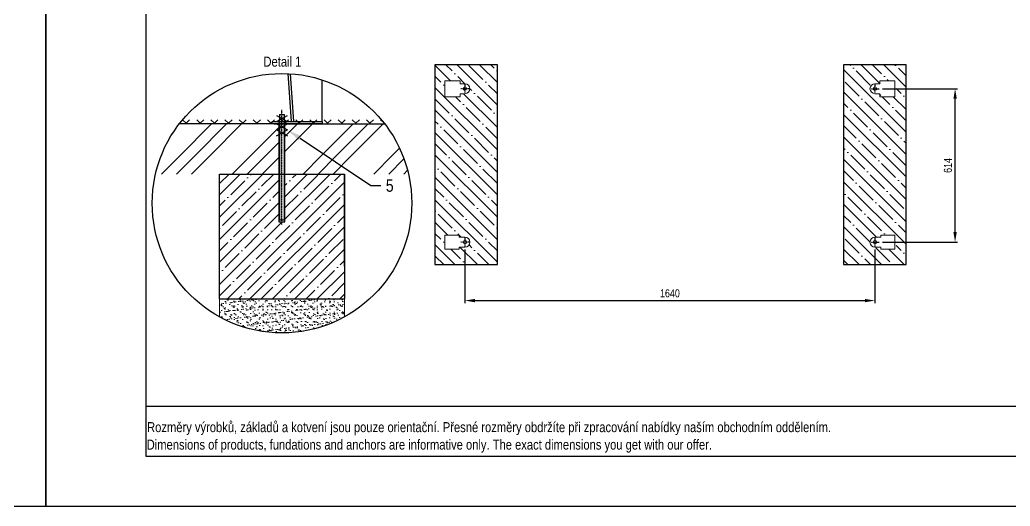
# Model space of a CAD drawing. Header units: millimetres. Extents: x 5064 to 16944, y 3085 to 7285.
# Drawn here: x 10901 to 14862, y 3085 to 5032 of the extents above; entities that cross this region are included whole.
import ezdxf
from ezdxf import colors
from ezdxf.entities.mleader import LeaderData, LeaderLine
from ezdxf.lldxf.tags import DXFTag
from ezdxf.math import Vec2, Vec3

# ---------------------------------------------------------------- set-up
doc = ezdxf.new("R2010")
doc.units = ezdxf.units.MM
doc.header["$LTSCALE"] = 0.3
doc.linetypes.add('DashDot', pattern=[15, 9, -3, 0, -3])
doc.layers.add('Nekreslit', color=6, linetype='Continuous', plot=False)
doc.layers.add('SRAFY', color=251, linetype='Continuous', lineweight=13)
doc.styles.add('SEACAD_Arial', font='arial.ttf', dxfattribs={"width": 0.8})
tags = doc.linetypes.add('HIDDEN2', pattern=[4.7625, 3.175, -1.5875]).pattern_tags.tags
tags[6:7] = [DXFTag(74, 4), DXFTag(75, 0), DXFTag(340, '0'), DXFTag(46, 0.0), DXFTag(50, 0.0), DXFTag(44, 0.0), DXFTag(45, 0.0)]
tags[4:5] = [DXFTag(74, 4), DXFTag(75, 0), DXFTag(340, '0'), DXFTag(46, 0.0), DXFTag(50, 0.0), DXFTag(44, 0.0), DXFTag(45, 0.0)]
doc.dimstyles.new('ISO-25', dxfattribs={"dimtxt": 1.6, "dimasz": 2, "dimexe": 0.5, "dimexo": 1.5, "dimtad": 1, "dimdec": 0, "dimtxsty": 'SEACAD_Arial', "dimcen": 2, "dimadec": 0, "dimazin": 0, "dimtfac": 1, "dimtdec": 0, "dimtmove": 0, "dimatfit": 3, "dimfxl": 1, "dimarcsym": 0})
pattern_1 = [(135, (-10.02, 0), (-44.90128, -44.90128), []), (135, (-10.02, 44.9), (-44.90128, -44.90128), [79.375, -15.875, 0, -15.875])]

# ---------------------------------------------------------------- blocks, each defined once
blk = doc.blocks.new('*D153')
at = {"color": 0, "lineweight": -2, "transparency": 16777216}
for p, q in [((12680.9, 4112), (12680.9, 3898.2)), ((14320.9, 4112), (14320.9, 3898.2)), ((12720.9, 3908.2), (14280.9, 3908.2))]:
    blk.add_line(p, q, dxfattribs=at)
at = {"color": 0, "transparency": 16777216}
for points in [[(12720.9, 3914.8), (12720.9, 3901.5), (12680.9, 3908.2)], [(14280.9, 3914.8), (14280.9, 3901.5), (14320.9, 3908.2)]]:
    blk.add_solid(points, dxfattribs=at)
at = {"layer": 'Defpoints', "color": 0, "transparency": 16777216}
for p in [(12680.9, 4142), (14320.9, 4142), (14320.9, 3908.2)]:
    blk.add_point(p, dxfattribs=at)
at = {"color": 0, "transparency": 16777216, "insert": (13500.9, 3937), "char_height": 32, "attachment_point": 5, "style": 'SEACAD_Arial'}
blk.add_mtext('1640', dxfattribs=at)
blk = doc.blocks.new('*D154')
at = {"color": 0, "lineweight": -2, "transparency": 16777216}
for p, q in [((14350.9, 4756), (14651.4, 4756)), ((14641.4, 4182), (14641.4, 4716)), ((14350.9, 4142), (14651.4, 4142))]:
    blk.add_line(p, q, dxfattribs=at)
at = {"color": 0, "transparency": 16777216}
for points in [[(14634.7, 4716), (14648.1, 4716), (14641.4, 4756)], [(14634.7, 4182), (14648.1, 4182), (14641.4, 4142)]]:
    blk.add_solid(points, dxfattribs=at)
at = {"layer": 'Defpoints', "color": 0, "transparency": 16777216}
for p in [(14320.9, 4756), (14641.4, 4756), (14320.9, 4142)]:
    blk.add_point(p, dxfattribs=at)
at = {"color": 0, "transparency": 16777216, "insert": (14612.6, 4449), "char_height": 32, "attachment_point": 5, "rotation": 90, "style": 'SEACAD_Arial'}
blk.add_mtext('614', dxfattribs=at)

msp = doc.modelspace()

# ---------------------------------------------------------------- hatches: boundary and pattern name
at = {"layer": 'SRAFY', "lineweight": 15}
h = msp.add_hatch(dxfattribs=at)
h.set_pattern_fill('ANSI35', color=256, scale=10, angle=90)
h.set_pattern_definition(pattern_1)
h.paths.add_polyline_path([(12810.97, 4852.04), (12560.97, 4852.04), (12560.97, 4052.04), (12810.97, 4052.04)])
edge = h.paths.add_edge_path(flags=16)
edge.add_line((12680.94, 4736.04), (12661.94, 4736.04))
edge.add_line((12661.94, 4736.04), (12661.94, 4724.04))
edge.add_line((12661.94, 4724.04), (12600.94, 4724.04))
edge.add_line((12600.94, 4724.04), (12600.94, 4788.04))
edge.add_line((12600.94, 4788.04), (12661.94, 4788.04))
edge.add_line((12661.94, 4788.04), (12661.94, 4776.04))
edge.add_line((12661.94, 4776.04), (12680.94, 4776.04))
edge.add_arc((12680.94, 4756.04), 20, -90, 90, ccw=False)
edge = h.paths.add_edge_path(flags=16)
edge.add_line((12657.94, 4170.54), (12657.94, 4162.04))
edge.add_line((12657.94, 4162.04), (12680.94, 4162.04))
edge.add_arc((12680.94, 4142.04), 20, -90, 90, ccw=False)
edge.add_line((12680.94, 4122.04), (12657.94, 4122.04))
edge.add_line((12657.94, 4122.04), (12657.94, 4113.54))
edge.add_line((12657.94, 4113.54), (12600.94, 4113.54))
edge.add_line((12600.94, 4113.54), (12600.94, 4170.54))
edge.add_line((12600.94, 4170.54), (12657.94, 4170.54))
h = msp.add_hatch(dxfattribs=at)
h.set_pattern_fill('ANSI35', color=256, scale=10, angle=90)
h.set_pattern_definition(pattern_1)
h.paths.add_polyline_path([(14195.48, 4852.04), (14445.48, 4852.04), (14445.48, 4052.04), (14195.48, 4052.04)])
edge = h.paths.add_edge_path(flags=16)
edge.add_line((14325.5, 4736.04), (14344.5, 4736.04))
edge.add_line((14344.5, 4736.04), (14344.5, 4724.04))
edge.add_line((14344.5, 4724.04), (14405.5, 4724.04))
edge.add_line((14405.5, 4724.04), (14405.5, 4788.04))
edge.add_line((14405.5, 4788.04), (14344.5, 4788.04))
edge.add_line((14344.5, 4788.04), (14344.5, 4776.04))
edge.add_line((14344.5, 4776.04), (14325.5, 4776.04))
edge.add_arc((14325.5, 4756.04), 20, 450, 630)
edge = h.paths.add_edge_path(flags=16)
edge.add_line((14348.5, 4170.54), (14348.5, 4162.04))
edge.add_line((14348.5, 4162.04), (14325.5, 4162.04))
edge.add_arc((14325.5, 4142.04), 20, 450, 630)
edge.add_line((14325.5, 4122.04), (14348.5, 4122.04))
edge.add_line((14348.5, 4122.04), (14348.5, 4113.54))
edge.add_line((14348.5, 4113.54), (14405.5, 4113.54))
edge.add_line((14405.5, 4113.54), (14405.5, 4170.54))
edge.add_line((14405.5, 4170.54), (14348.5, 4170.54))
at = {"layer": 'SRAFY'}
h = msp.add_hatch(dxfattribs=at)
h.set_pattern_fill('TERACO', color=256, scale=20)
h.set_pattern_definition([(45, (3702.82, -699.72), (-28.28427, 28.28427), [20, -20]), (135, (3759.387, -699.72), (-28.28427, -28.28427), [20, -20])])
h.paths.add_polyline_path([(11547.59, 4614.94), (11547.59, 4637.97), (12351.21, 4637.97), (12351.21, 4614.95)])
h = msp.add_hatch(dxfattribs=at)
h.set_pattern_fill('GOST_GROUND', color=256, scale=20)
h.set_pattern_definition([(45, (4470.42, 245.79), (282.8427, -2e-14), [400]), (45, (4530.42, 245.79), (282.8427, -2e-14), [400]), (45, (4590.42, 245.79), (282.8427, -2e-14), [400])])
h.paths.add_polyline_path([(11939.4, 4614.96), (11917.4, 4614.95), (11538.46, 4614.97, 0.1079752), (11443.62, 4414.67), (11699.4, 4414.67), (11939.4, 4414.67)])
h.paths.add_polyline_path([(12360.34, 4614.97), (11981.4, 4614.97), (11959.4, 4614.96), (11959.4, 4414.67), (12199.4, 4414.67), (12455.18, 4414.67, 0.1079752)])
h = msp.add_hatch(dxfattribs=at)
h.set_pattern_fill('ANSI35', color=256, scale=10, angle=0.00001)
h.set_pattern_definition([(45, (4470.42, 245.79), (-44.9013, 44.90127), []), (45, (4515.32, 245.79), (-44.9013, 44.90127), [79.375, -15.875, 0, -15.875])])
h.paths.add_polyline_path([(12199.4, 4414.67), (11959.4, 4414.67), (11959.4, 4223.67), (11939.4, 4223.67), (11939.4, 4414.67), (11699.4, 4414.67), (11699.4, 3914.67), (12199.4, 3914.67)])
h = msp.add_hatch(dxfattribs=at)
h.set_pattern_fill('AR-SAND', color=256, scale=0.5, angle=0.00001)
h.set_pattern_definition([(37.5, (4470.418, 245.79), (-0.80002, 24.47066), [0, -19.304, 0, -21.59, 0, -20.6375]), (7.5, (4470.418, 245.79), (22.47616, 35.84126), [0, -10.414, 0, -17.399, 0, -6.6675]), (327.5, (4454.797, 245.79), (39.54962, 0.071866), [0, -6.35, 0, -22.86, 0, -29.845]), (317.5, (4454.797, 245.79), (38.17782, 11.14647), [0, -3.175, 0, -14.986, 0, -17.145])])
h.paths.add_polyline_path([(11699.4, 3914.67), (11699.4, 3842.84, 0.256659), (12199.4, 3842.84), (12199.4, 3914.67)])

# ---------------------------------------------------------------- linework, layer by layer
for p, q in [((11973.07, 4816.35), (11986.31, 4624.97)), ((11981.88, 4815.87), (11995.23, 4624.97)), ((12110.51, 4624.97), (12110.51, 4791.26)), ((11926.9, 4649.3), (11971.9, 4625.3)), ((11926.9, 4625.3), (11971.9, 4649.3)), ((11941, 4652.97), (11957.8, 4652.97)), ((11917.42, 4614.97), (11538.46, 4614.97)), ((11917.42, 4614.97), (12360.34, 4614.97)), ((11926.9, 4614.97), (11971.9, 4590.97)), ((11926.9, 4590.97), (11971.9, 4614.97)), ((11981.4, 4614.97), (12360.34, 4614.97)), ((11926.9, 4590.97), (11971.9, 4566.97)), ((11926.9, 4566.97), (11971.9, 4590.97))]:
    msp.add_line(p, q)
at = {"lineweight": 15}
for p, q in [((12680.94, 4776.04), (12661.94, 4776.04)), ((14320.94, 4776.04), (14339.94, 4776.04)), ((12680.94, 4736.04), (12661.94, 4736.04)), ((14320.94, 4736.04), (14339.94, 4736.04)), ((12680.94, 4162.04), (12657.94, 4162.04)), ((14320.94, 4162.04), (14343.94, 4162.04)), ((12680.94, 4122.04), (12657.94, 4122.04)), ((14320.94, 4122.04), (14343.94, 4122.04))]:
    msp.add_line(p, q, dxfattribs=at)
at = {"linetype": 'DashDot', "ltscale": 0.1}
for p, q in [((12697.94, 4756.04), (12663.94, 4756.04)), ((12680.94, 4773.04), (12680.94, 4739.04)), ((14303.94, 4756.04), (14337.94, 4756.04)), ((14320.94, 4773.04), (14320.94, 4739.04)), ((12680.94, 4159.04), (12680.94, 4125.04)), ((14320.94, 4159.04), (14320.94, 4125.04)), ((12697.94, 4142.04), (12663.94, 4142.04)), ((14303.94, 4142.04), (14337.94, 4142.04))]:
    msp.add_line(p, q, dxfattribs=at)
at = {"color": 7, "linetype": 'HIDDEN2'}
for p, q in [((11941, 4652.97), (11939.4, 4651.37)), ((11959.4, 4651.37), (11939.4, 4651.37)), ((11959.4, 4651.37), (11957.8, 4652.97)), ((11937.4, 4625.3), (11937.4, 4414.67)), ((11939.4, 4614.95), (11939.4, 4614.93)), ((11959.4, 4614.93), (11959.4, 4614.95)), ((11961.4, 4414.67), (11961.4, 4625.3)), ((11937.4, 4414.67), (11937.4, 4223.67)), ((11961.4, 4223.67), (11961.4, 4414.67)), ((11937.4, 4223.67), (11961.4, 4223.67)), ((11939.4, 4231.27), (11959.4, 4231.27)), ((11939.4, 4231.27), (11941, 4229.67)), ((11949.4, 4229.67), (11941, 4229.67)), ((11957.8, 4229.67), (11949.4, 4229.67)), ((11957.8, 4229.67), (11959.4, 4231.27))]:
    msp.add_line(p, q, dxfattribs=at)
at = {"color": 7, "linetype": 'Continuous'}
for p, q in [((11939.4, 4651.37), (11939.4, 4231.27)), ((11959.4, 4231.27), (11959.4, 4651.37)), ((11699.4, 3914.67), (11699.4, 4414.67)), ((11699.4, 4414.67), (12199.4, 4414.67)), ((12199.4, 4414.67), (12199.4, 3914.67)), ((12199.4, 4293.67), (12199.4, 4413.67)), ((12199.4, 4045.4), (12199.4, 4413.67)), ((11699.4, 3914.67), (12199.4, 3914.67))]:
    msp.add_line(p, q, dxfattribs=at)
at = {"color": 7, "linetype": 'DashDot', "lineweight": 30}
msp.add_line((11949.4, 4212.93), (11949.4, 4672.92), dxfattribs=at)
for points in [[(12560.97, 4052.04), (12810.97, 4052.04), (12810.97, 4852.04), (12560.97, 4852.04)], [(14195.48, 4052.04), (14445.46, 4052.04), (14445.46, 4852.04), (14195.48, 4852.04)], [(12110.51, 4614.97), (11910.51, 4614.97), (11910.51, 4624.97), (12110.51, 4624.97)]]:
    msp.add_lwpolyline(points, close=True)
at = {"lineweight": 15}
for points in [[(12661.94, 4776.04), (12661.94, 4788.04), (12600.94, 4788.04), (12600.94, 4724.04), (12661.94, 4724.04), (12661.94, 4736.04)], [(14339.94, 4776.04), (14339.94, 4788.04), (14400.94, 4788.04), (14400.94, 4724.04), (14339.94, 4724.04), (14339.94, 4736.04)], [(12657.94, 4162.04), (12657.94, 4170.54), (12600.94, 4170.54), (12600.94, 4113.54), (12657.94, 4113.54), (12657.94, 4122.04)], [(14343.94, 4162.04), (14343.94, 4170.54), (14400.94, 4170.54), (14400.94, 4113.54), (14343.94, 4113.54), (14343.94, 4122.04)]]:
    msp.add_lwpolyline(points, dxfattribs=at)
at = {"color": 7, "linetype": 'Continuous'}
msp.add_circle((11949.4, 4297.78), 519.11, dxfattribs=at)
at = {"lineweight": 15}
for centre in [(12680.94, 4756.04), (14320.94, 4756.04), (12680.94, 4142.04), (14320.94, 4142.04)]:
    msp.add_circle(centre, 7, dxfattribs=at)
for centre, start, end in [((12680.94, 4756.04), 270, 90), ((14320.94, 4756.04), 90, 270), ((12680.94, 4142.04), 270, 90), ((14320.94, 4142.04), 90, 270)]:
    msp.add_arc(centre, 20, start, end, dxfattribs=at)
at = {"layer": 'Nekreslit'}
msp.add_line((11404.41, 3485.28), (15444.41, 3485.28), dxfattribs=at)
for points in [[(5064.41, 3085.28), (11004.41, 3085.28), (11004.41, 7285.28), (5064.41, 7285.28)], [(11004.41, 3085.28), (16944.41, 3085.28), (16944.41, 7285.28), (11004.41, 7285.28)], [(11404.41, 3285.28), (15444.41, 3285.28), (15444.41, 6885.28), (11404.41, 6885.28)]]:
    msp.add_lwpolyline(points, close=True, dxfattribs=at)
at = {"layer": 'SRAFY'}
for p, q in [((11699.4, 3914.67), (12199.4, 3914.67)), ((11699.4, 3914.67), (11699.4, 3842.84)), ((12199.4, 3914.67), (12199.4, 3842.84))]:
    msp.add_line(p, q, dxfattribs=at)

# ---------------------------------------------------------------- texts
at = {"style": 'SEACAD_Arial', "width": 0.8}
for s, p in [('Rozměry výrobků, základů a kotvení jsou pouze orientační. Přesné rozměry obdržíte při zpracování nabídky naším obchodním oddělením.', (11409.84, 3381.63)), ('Dimensions of products, fundations and anchors are informative only. The exact dimensions you get with our offer.', (11408.22, 3311.74))]:
    msp.add_text(s, height=39.99821, dxfattribs=at).set_placement(p)
at = {"insert": (11875.2, 4884.36), "char_height": 40, "attachment_point": 1, "style": 'SEACAD_Arial'}
msp.add_mtext_dynamic_manual_height_columns('Detail 1', width=226.1212, gutter_width=200, heights=[0], dxfattribs=at)

# ---------------------------------------------------------------- dimensions: what is measured, and where the dimension line sits
dim = msp.add_linear_dim(base=(14641.39, 4756.04), p1=(14320.92, 4142.04), p2=(14320.94, 4756.04), angle=90, dimstyle='ISO-25')
dim.commit()
dim.dimension.update_dxf_attribs({"geometry": '*D154', "text_midpoint": (14612.55, 4449.04)})
dim = msp.add_linear_dim(base=(14320.92, 3908.17), p1=(12680.94, 4142.04), p2=(14320.92, 4142.04), dimstyle='ISO-25')
dim.commit()
dim.dimension.update_dxf_attribs({"geometry": '*D153', "text_midpoint": (13500.93, 3937.01)})

# ---------------------------------------------------------------- leaders
ml = msp.add_multileader_mtext('Standard')
ml.set_content('5', color=256, style='SEACAD_Arial')
ml.set_leader_properties()
ml.build(insert=Vec2(0, 0))
ml.multileader.update_dxf_attribs({"text_right_attachment_type": 6, "dogleg_length": 2, "arrow_head_size": 60, "scale": 20})
ctx = ml.context
ctx.base_point, ctx.scale, ctx.char_height, ctx.arrow_head_size, ctx.landing_gap_size, ctx.plane_origin = Vec3(12344.82, 4368.18), 20, 50, 60, 20, Vec3(11834.1, 4505.93)
ctx.right_attachment = 6
notes = []
notes.append((ctx, [(0, (1, 1, 0), (12304.82, 4368.18), (1, 0), 40, [(0, [(11971.9, 4590.97)], 0, [])])]))
ctx.mtext.insert, ctx.mtext.flow_direction = Vec3(12364.82, 4393.6), 5
for ctx, leaders in notes:
    for number, flags, end, landing, length, lines in leaders:
        leader = LeaderData()
        leader.index, (leader.has_last_leader_line, leader.has_dogleg_vector, leader.attachment_direction) = number, flags
        leader.last_leader_point, leader.dogleg_vector, leader.dogleg_length = Vec3(end), Vec3(landing), length
        for number, points, colour, breaks in lines:
            line = LeaderLine()
            line.index, line.vertices, line.color, line.breaks = number, Vec3.list(points), colors.encode_raw_color(colour), breaks
            leader.lines.append(line)
        ctx.leaders.append(leader)

doc.saveas('drawing.dxf')
